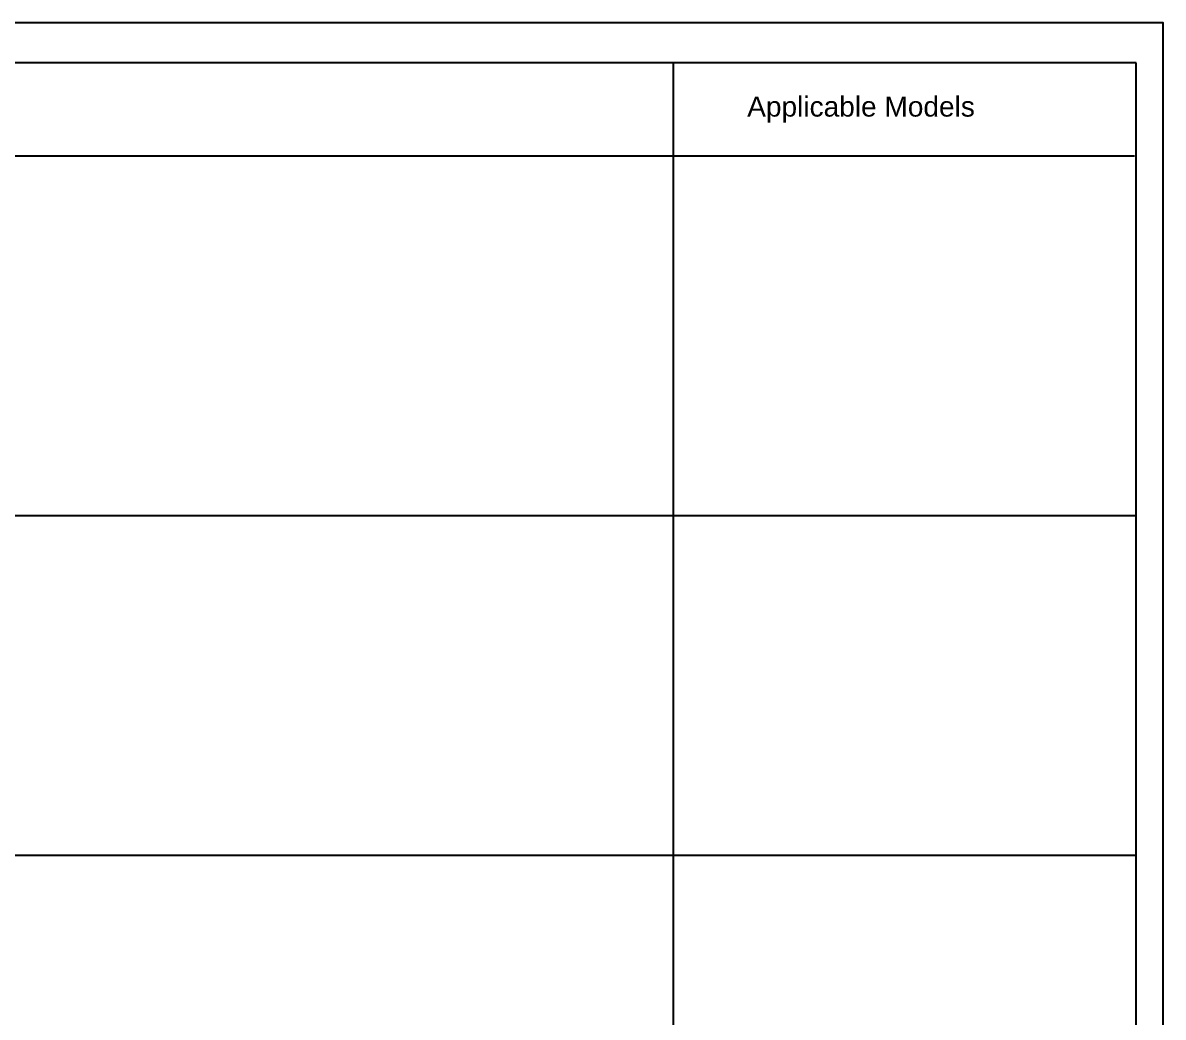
# Model space of a CAD drawing. Header units: millimetres. Extents: x 7018 to 13530, y 4187 to 5692.
# Drawn here: x 7267.7 to 7438, y 4673.4 to 4821.9 of the extents above; entities that cross this region are included whole.
import ezdxf

# ---------------------------------------------------------------- set-up
doc = ezdxf.new("R2010")
doc.units = ezdxf.units.MM
doc.styles.get("Standard").update_dxf_attribs({"font": 'arial.ttf'})

msp = doc.modelspace()

# ---------------------------------------------------------------- linework, layer by layer
for p, q in [((7433.963, 4815.918), (7024.708, 4815.918)), ((7364.812, 4815.918), (7364.812, 4559.957)), ((7433.963, 4529.177), (7433.963, 4815.918)), ((7037.265, 4802.029), (7433.703, 4802.029)), ((7037.526, 4748.326), (7433.963, 4748.326)), ((7037.526, 4697.594), (7433.963, 4697.594))]:
    msp.add_line(p, q)
msp.add_lwpolyline([(7438.001, 4524.918), (7438.001, 4821.918), (7018.001, 4821.918), (7018.001, 4524.918)], close=True)

# ---------------------------------------------------------------- texts
at = {"insert": (7392.866, 4808.96), "char_height": 2.99966, "width": 46.92869, "attachment_point": 5}
msp.add_mtext('Applicable Models', dxfattribs=at)

doc.saveas('drawing.dxf')
